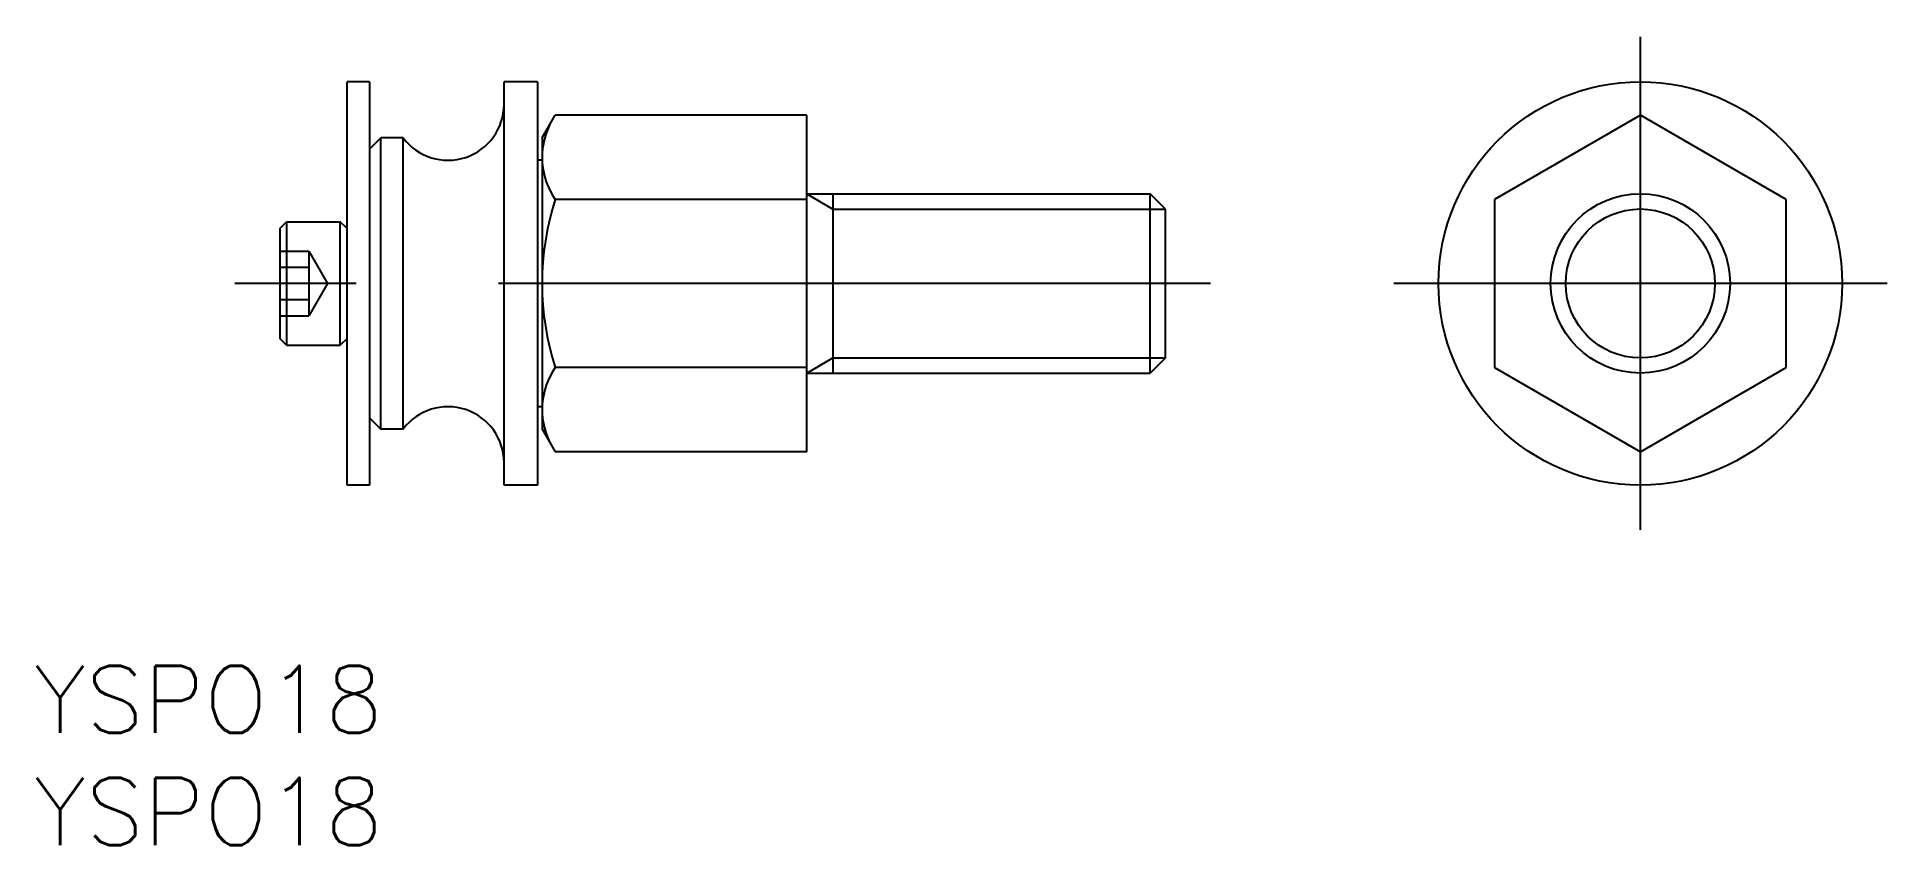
# Model space of a CAD drawing. Extents: x -71.5 to 11, y -25.1 to 11.
import ezdxf

# ---------------------------------------------------------------- set-up
doc = ezdxf.new("R2010")
doc.units = 0
doc.linetypes.add('CENTER', pattern=[50.8, 31.75, -6.35, 6.35, -6.35])
doc.linetypes.add('DASHED', pattern=[19.05, 12.7, -6.35])
doc.layers.get('0').update_dxf_attribs({"linetype": 'CONTINUOUS'})
doc.layers.add('CENTER', color=1, linetype='CENTER')
doc.styles.get("Standard").update_dxf_attribs({"font": 'txt.shx', "height": 3, "bigfont": 'bigfont.shx'})

msp = doc.modelspace()

# ---------------------------------------------------------------- linework, layer by layer
at = {"color": 7, "linetype": 'CONTINUOUS'}
for p, q in [((-57.675, -9), (-57.675, 9)), ((-56.675, 9), (-57.675, 9)), ((-56.675, 9), (-56.675, -9)), ((-50.675, -9), (-50.675, 9)), ((-49.175, 9), (-50.675, 9)), ((-49.175, 9), (-49.175, -9)), ((-48.975, 6.5), (-48.395, 7.506)), ((-37.175, 7.506), (-48.395, 7.506)), ((-37.175, -7.506), (-37.175, 7.506)), ((0, 7.506), (-6.5, 3.753)), ((6.5, 3.753), (0, 7.506)), ((-56.675, 6), (-56.175, 6.5)), ((-56.175, -6.5), (-56.175, 6.5)), ((-55.175, 6.5), (-56.175, 6.5)), ((-55.175, -6.5), (-55.175, 6.5)), ((-48.975, 6.5), (-48.975, -6.5)), ((-48.975, 5.5), (-49.175, 5.5)), ((-37.175, 3.753), (-48.395, 3.753)), ((-37.175, 4), (-21.852, 4)), ((-36.004, 4), (-36.004, -4)), ((-21.852, -4), (-21.852, 4)), ((-21.175, 3.323), (-21.852, 4)), ((-21.175, -3.323), (-21.175, 3.323)), ((-6.5, 3.753), (-6.5, -3.753)), ((6.5, -3.753), (6.5, 3.753)), ((-60.675, 2.45), (-60.375, 2.75)), ((-60.375, 2.75), (-60.375, -2.75)), ((-60.375, 2.75), (-57.975, 2.75)), ((-57.975, -2.75), (-57.975, 2.75)), ((-57.675, 2.45), (-57.975, 2.75)), ((-60.675, 2.45), (-60.675, -2.45)), ((-60.375, -2.75), (-60.675, -2.45)), ((-57.675, -2.45), (-57.975, -2.75)), ((-60.375, -2.75), (-57.975, -2.75)), ((-37.175, -3.753), (-48.395, -3.753)), ((-37.175, -4), (-21.852, -4)), ((-21.175, -3.323), (-21.852, -4)), ((-6.5, -3.753), (0, -7.506)), ((0, -7.506), (6.5, -3.753)), ((-48.975, -5.5), (-49.175, -5.5)), ((-56.675, -6), (-56.175, -6.5)), ((-55.175, -6.5), (-56.175, -6.5)), ((-48.975, -6.5), (-48.395, -7.506)), ((-37.175, -7.506), (-48.395, -7.506)), ((-56.675, -9), (-57.675, -9)), ((-49.175, -9), (-50.675, -9))]:
    msp.add_line(p, q, dxfattribs=at)
at = {"color": 3, "linetype": 'CONTINUOUS'}
for p, q in [((-37.175, 4), (-36.004, 3.323)), ((-36.004, 3.323), (-21.175, 3.323)), ((-37.175, -4), (-36.004, -3.323)), ((-36.004, -3.323), (-21.175, -3.323))]:
    msp.add_line(p, q, dxfattribs=at)
at = {"color": 3, "linetype": 'DASHED'}
for p, q in [((-60.675, 1.443), (-59.375, 1.443)), ((-59.375, 1.443), (-59.375, -1.443)), ((-59.375, 1.443), (-58.542, 0)), ((-60.675, 0.722), (-59.375, 0.722)), ((-58.542, 0), (-59.375, -1.443)), ((-60.675, -0.722), (-59.375, -0.722)), ((-60.675, -1.443), (-59.375, -1.443))]:
    msp.add_line(p, q, dxfattribs=at)
at = {"color": 7, "linetype": 'CONTINUOUS'}
for radius in [9, 4, 3.324]:
    msp.add_circle((0, 0), radius, dxfattribs=at)
for centre, radius, start, end in [((-53.175, 8), 2.5, 216.8699, 0), ((-45.653, 5.629), 3.323, 154.38425, 214.38425), ((-36.556, 0), 12.419, 162.41205, 197.58795), ((-45.653, -5.629), 3.323, 145.61575, 205.61575), ((-53.175, -8), 2.5, 0, 143.1301)]:
    msp.add_arc(centre, radius, start, end, dxfattribs=at)
at = {"layer": 'CENTER', "color": 1, "linetype": 'CENTER'}
for p, q in [((0, -11), (0, 11)), ((-19.175, 0), (-62.675, 0)), ((11, 0), (-11, 0))]:
    msp.add_line(p, q, dxfattribs=at)

# ---------------------------------------------------------------- texts
at = {"color": 7, "linetype": 'CONTINUOUS'}
for p in [(-71.63, -20.059), (-71.63, -25.059)]:
    msp.add_text('YSPO18', height=3, dxfattribs=at).set_placement(p)

doc.saveas('drawing.dxf')
